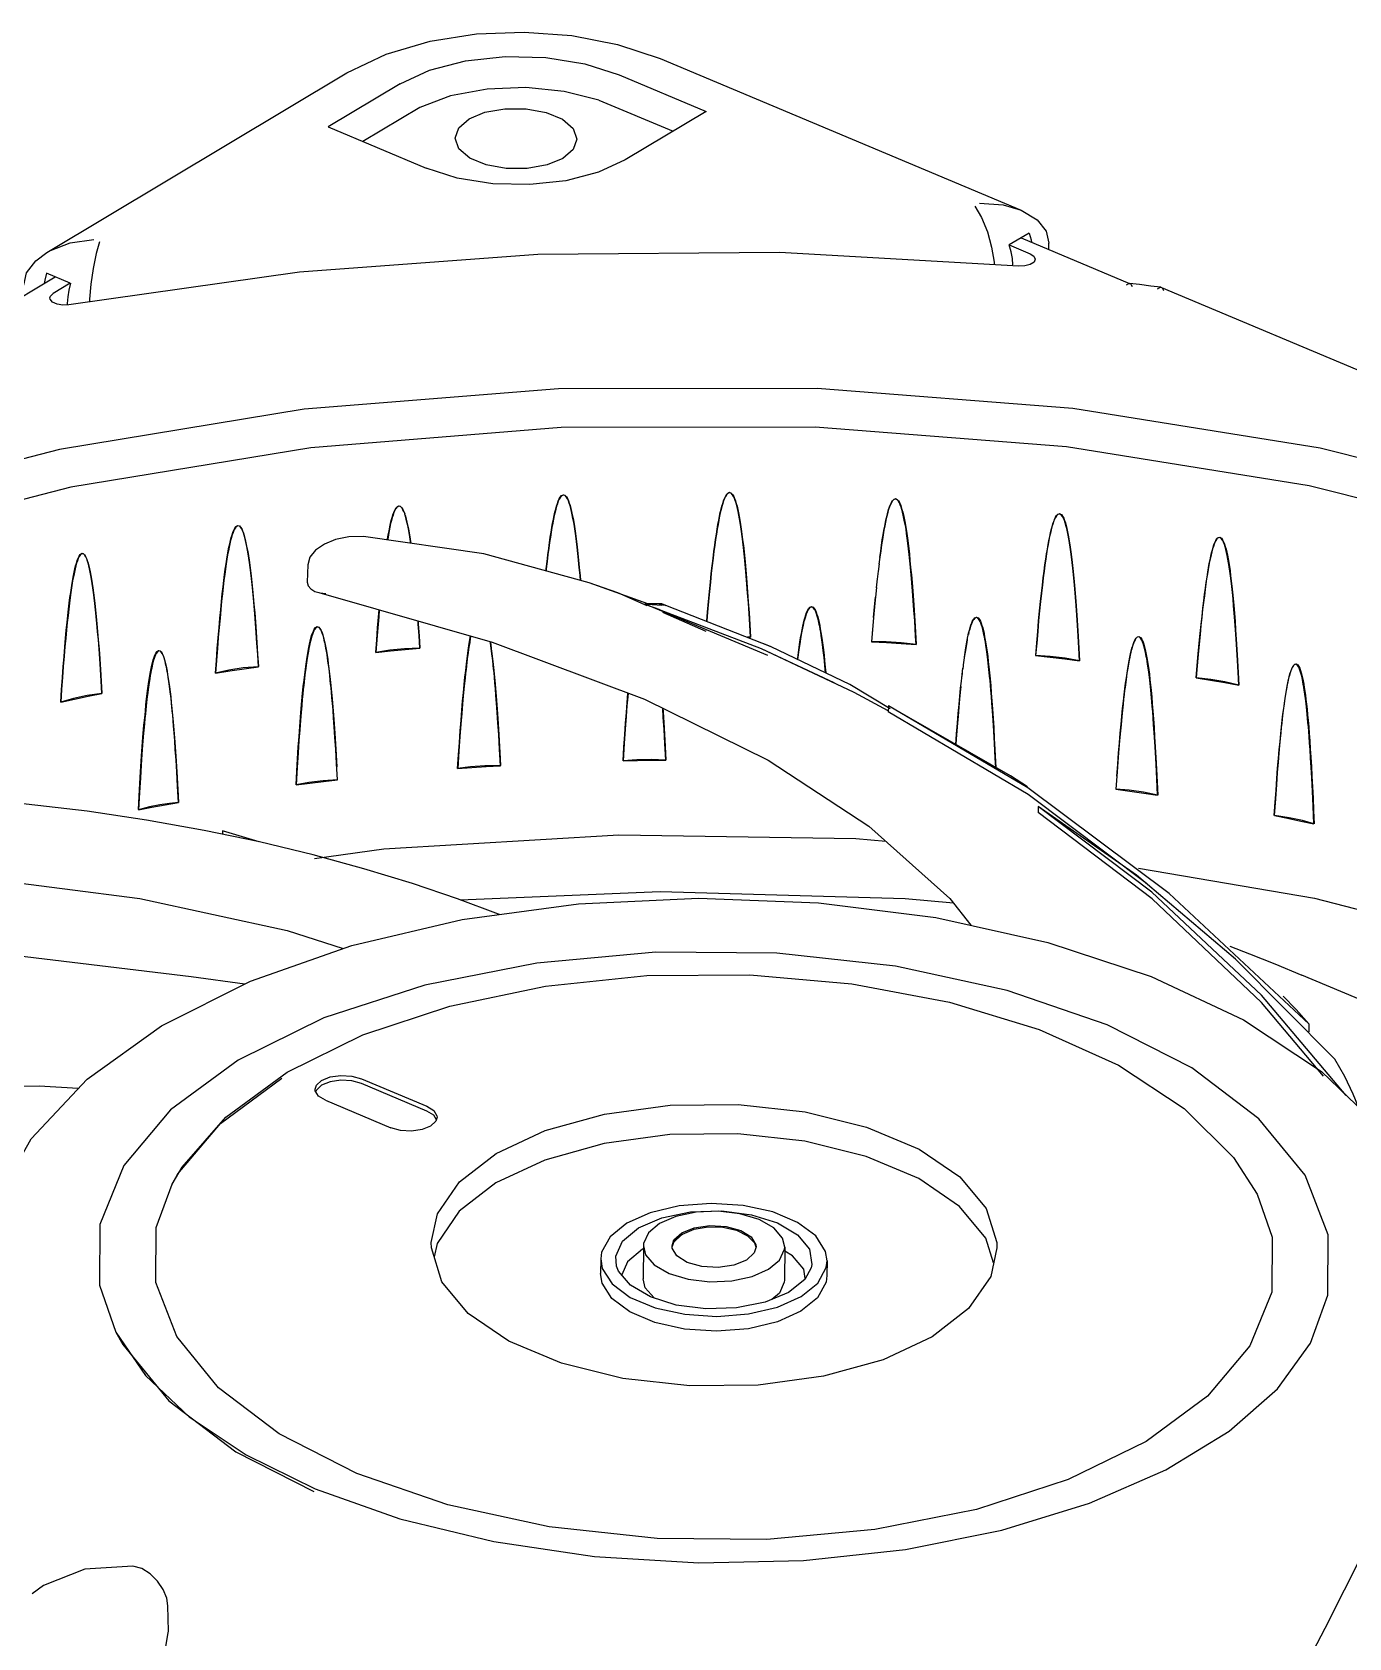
# Model space of a CAD drawing. Header units: millimetres. Extents: x 0 to 841, y 0 to 594.
# Drawn here: x 575.63 to 598.91, y 349.99 to 378.38 of the extents above; entities that cross this region are included whole.
import ezdxf

# ---------------------------------------------------------------- set-up
doc = ezdxf.new("R2010")
doc.units = ezdxf.units.MM
doc.header["$LTSCALE"] = 46.255
doc.layers.add('ASSEM_MEM', color=7, linetype='CONTINUOUS')

msp = doc.modelspace()

# ---------------------------------------------------------------- linework, layer by layer
at = {"layer": 'ASSEM_MEM', "color": 7, "linetype": 'CONTINUOUS'}
for p, q in [((586.737, 377.915), (593.115, 375.237)), ((575.889, 374.486), (581.198, 377.665)), ((585.402, 377.821), (586.008, 377.628)), ((586.008, 377.628), (587.55, 376.98)), ((582.136, 377.469), (580.863, 376.707)), ((585.653, 377.181), (586.964, 376.63)), ((582.486, 377.052), (581.477, 376.449)), ((587.55, 376.98), (586.117, 376.122)), ((580.863, 376.707), (582.598, 375.979)), ((592.295, 375.306), (592.416, 375.107)), ((593.256, 374.831), (592.905, 374.62)), ((576.824, 374.674), (576.764, 374.467)), ((592.905, 374.62), (593.276, 374.464)), ((593.117, 374.747), (595.034, 373.941)), ((593.604, 374.542), (593.605, 374.65)), ((576.764, 374.467), (576.711, 374.206)), ((574.441, 373.101), (576.039, 374.057)), ((576.306, 373.944), (575.886, 374.121)), ((576.306, 373.944), (576.002, 373.763)), ((595.207, 373.919), (595.034, 373.94)), ((595.034, 373.94), (595.044, 373.937)), ((576.26, 373.701), (576.253, 373.586)), ((595.585, 373.871), (595.595, 373.868)), ((595.595, 373.868), (604.542, 370.109)), ((576.253, 373.586), (576.253, 373.564)), ((584.934, 370.087), (584.919, 370.045)), ((585.112, 370.098), (585.128, 370.057)), ((587.871, 370.134), (587.855, 370.093)), ((588.051, 370.136), (588.066, 370.094)), ((590.805, 370.027), (590.789, 369.987)), ((582.028, 369.887), (582.012, 369.844)), ((582.202, 369.907), (582.218, 369.864)), ((582.217, 369.867), (582.231, 369.823)), ((593.677, 369.687), (593.692, 369.731)), ((593.707, 369.77), (593.69, 369.727)), ((593.767, 369.86), (593.797, 369.868)), ((593.884, 369.749), (593.898, 369.706)), ((579.183, 369.536), (579.168, 369.492)), ((583.62, 369.157), (581.487, 369.467)), ((585.479, 368.643), (583.62, 369.157)), ((596.712, 369.333), (596.726, 369.289)), ((576.432, 369.037), (576.417, 368.993)), ((580.503, 368.965), (580.496, 368.657)), ((590.589, 368.853), (590.572, 368.708)), ((590.604, 368.983), (590.588, 368.847)), ((585.325, 368.686), (585.318, 368.776)), ((585.318, 368.775), (585.326, 368.686)), ((586.516, 368.272), (585.479, 368.644)), ((590.557, 368.563), (590.54, 368.395)), ((590.573, 368.714), (590.556, 368.557)), ((586.572, 368.273), (586.462, 368.271)), ((586.595, 368.264), (586.462, 368.272)), ((586.462, 368.272), (588.635, 367.365)), ((586.462, 368.271), (586.556, 368.233)), ((586.572, 368.273), (586.475, 368.273)), ((586.475, 368.273), (586.595, 368.264)), ((586.475, 368.265), (586.73, 368.172)), ((588.528, 367.477), (586.475, 368.265)), ((586.669, 368.273), (586.572, 368.273)), ((586.595, 368.264), (586.765, 368.251)), ((586.766, 368.272), (586.669, 368.273)), ((586.835, 368.245), (586.715, 368.255)), ((586.836, 368.246), (586.766, 368.272)), ((587.545, 367.787), (586.781, 368.12)), ((588.697, 367.514), (586.835, 368.245)), ((589.381, 368.215), (589.411, 368.226)), ((591.251, 367.705), (591.234, 367.974)), ((592.3, 368.028), (592.329, 368.038)), ((580.736, 367.813), (580.751, 367.78)), ((580.76, 367.756), (580.748, 367.789)), ((580.751, 367.78), (580.765, 367.743)), ((580.774, 367.717), (580.76, 367.756)), ((580.765, 367.743), (580.777, 367.702)), ((588.332, 367.686), (588.284, 367.689)), ((588.29, 367.686), (588.332, 367.686)), ((590.488, 367.826), (590.47, 367.603)), ((591.247, 367.773), (591.259, 367.554)), ((591.26, 367.553), (591.251, 367.705)), ((592.191, 367.765), (592.183, 367.731)), ((592.41, 367.93), (592.424, 367.89)), ((595.171, 367.691), (595.198, 367.698)), ((589.811, 366.875), (588.528, 367.477)), ((590.163, 366.709), (588.528, 367.477)), ((588.697, 367.512), (588.567, 367.568)), ((595.13, 367.638), (595.115, 367.609)), ((595.279, 367.578), (595.293, 367.535)), ((577.959, 367.327), (577.971, 367.287)), ((592.1, 367.247), (592.084, 367.119)), ((597.912, 367.151), (597.929, 367.181)), ((597.929, 367.181), (597.95, 367.204)), ((597.95, 367.2), (597.931, 367.184)), ((597.95, 367.204), (597.978, 367.212)), ((597.972, 367.205), (597.95, 367.2)), ((589.819, 366.871), (589.811, 366.875)), ((592.076, 367.057), (592.068, 366.987)), ((596.953, 367.063), (596.962, 366.836)), ((598.055, 367.098), (598.068, 367.057)), ((590.768, 366.382), (590.163, 366.709)), ((590.77, 366.469), (590.768, 366.362)), ((593.238, 364.903), (590.768, 366.362)), ((592.928, 365.234), (590.77, 366.469)), ((593.236, 365.023), (590.77, 366.469)), ((593.226, 365.038), (592.928, 365.234)), ((594.814, 365.305), (594.792, 364.997)), ((595.735, 363.152), (593.236, 365.023)), ((595.331, 363.328), (593.238, 364.903)), ((578.219, 364.759), (578.059, 364.744)), ((593.418, 364.692), (593.416, 364.583)), ((595.153, 363.479), (593.418, 364.692)), ((595.428, 363.179), (593.418, 364.692)), ((578.996, 364.26), (578.998, 364.201)), ((579.643, 364.066), (578.996, 364.26)), ((579.031, 364.249), (578.996, 364.26)), ((595.191, 363.602), (598.303, 363.071)), ((597.363, 361.353), (595.428, 363.179)), ((598.211, 360.841), (595.735, 363.152)), ((601.61, 360.226), (598.078, 361.71)), ((598.863, 359.582), (597.363, 361.353)), ((598.208, 360.705), (598.211, 360.841)), ((579.272, 360.208), (578.077, 359.328)), ((598.836, 359.917), (598.661, 360.221)), ((579.056, 359.2), (580.139, 359.992)), ((582.609, 359.305), (581.453, 359.791)), ((581.454, 359.878), (582.61, 359.392)), ((580.638, 359.666), (580.636, 359.692)), ((580.695, 359.571), (580.638, 359.666)), ((580.817, 359.497), (580.695, 359.571)), ((580.817, 359.497), (581.973, 359.011)), ((582.731, 359.231), (582.609, 359.305)), ((582.778, 359.153), (582.731, 359.231)), ((582.141, 358.964), (581.973, 359.011)), ((586.069, 357.005), (586.35, 357.24)), ((586.35, 357.24), (586.766, 357.418)), ((582.791, 356.966), (582.74, 356.726)), ((585.951, 356.74), (586.069, 357.005)), ((586.437, 356.924), (586.432, 356.339)), ((586.945, 356.92), (586.979, 357.029)), ((586.954, 356.917), (586.975, 356.986)), ((586.975, 356.986), (587.114, 357.116)), ((586.979, 357.029), (587.115, 357.153)), ((587.064, 357.087), (587.128, 357.131)), ((588.344, 357.081), (588.426, 356.941)), ((588.429, 356.905), (588.395, 356.796)), ((588.426, 356.941), (588.429, 356.905)), ((588.937, 356.901), (588.932, 356.317)), ((585.685, 356.693), (585.682, 356.433)), ((585.685, 356.693), (585.712, 356.524)), ((585.964, 356.565), (585.951, 356.74)), ((586.158, 356.639), (586.055, 356.408)), ((586.423, 356.861), (586.158, 356.639)), ((586.436, 356.866), (586.423, 356.861)), ((588.395, 356.796), (588.259, 356.672)), ((589.67, 356.539), (589.685, 356.656)), ((589.685, 356.656), (589.682, 356.396)), ((592.687, 356.888), (592.578, 356.382)), ((585.712, 356.524), (585.885, 356.251)), ((589.299, 356.347), (589.273, 356.509)), ((589.403, 356.533), (589.29, 356.33)), ((589.52, 356.265), (589.67, 356.539)), ((589.226, 356.027), (589.52, 356.265)), ((588.811, 355.84), (589.226, 356.027)), ((578.04, 350.109), (578.033, 350.555)), ((578.033, 350.05), (578.04, 350.109)), ((577.882, 349.16), (578.032, 350.05))]:
    msp.add_line(p, q, dxfattribs=at)
for points in [[(581.198, 377.665), (581.891, 377.995), (582.666, 378.222), (583.488, 378.35), (584.33, 378.383), (585.17, 378.322), (585.98, 378.167), (586.737, 377.915)], [(582.136, 377.469), (582.655, 377.708), (583.291, 377.873), (583.993, 377.95), (584.712, 377.932), (585.402, 377.821)], [(585.653, 377.181), (585.04, 377.336), (584.361, 377.403), (583.674, 377.375), (583.03, 377.254), (582.486, 377.052)], [(583.111, 376.509), (583.176, 376.69), (583.358, 376.848)], [(583.358, 376.848), (583.637, 376.965), (583.988, 377.029), (584.363, 377.028), (584.717, 376.963), (585.006, 376.842), (585.195, 376.679), (585.261, 376.49)], [(585.015, 376.151), (584.736, 376.034), (584.385, 375.97), (584.01, 375.97), (583.656, 376.036), (583.367, 376.157), (583.178, 376.32), (583.111, 376.509)], [(585.261, 376.49), (585.197, 376.309), (585.015, 376.151)], [(586.117, 376.122), (585.643, 375.905), (585.066, 375.755), (584.428, 375.686), (583.775, 375.702), (583.148, 375.802), (582.597, 375.978)], [(592.38, 375.357), (592.799, 375.329), (593.115, 375.237)], [(592.416, 375.107), (592.519, 374.852), (592.593, 374.578), (592.637, 374.314), (592.639, 374.271)], [(593.115, 375.237), (593.401, 375.063), (593.557, 374.862), (593.605, 374.65)], [(593.256, 374.831), (593.291, 374.712), (593.298, 374.671)], [(575.889, 374.486), (575.955, 374.523), (576.302, 374.656), (576.721, 374.718)], [(592.967, 374.268), (592.961, 374.382), (592.94, 374.501), (592.905, 374.62)], [(575.482, 373.91), (575.534, 374.126), (575.694, 374.339), (575.889, 374.486)], [(593.076, 374.246), (588.843, 374.486), (584.574, 374.451), (580.358, 374.141), (576.282, 373.564)], [(593.367, 374.367), (593.344, 374.316), (593.278, 374.272), (593.18, 374.248), (593.076, 374.246)], [(593.276, 374.464), (593.341, 374.423), (593.367, 374.367)], [(575.886, 374.121), (575.855, 373.999), (575.846, 373.941)], [(576.31, 373.943), (576.279, 373.821), (576.26, 373.701)], [(576.711, 374.206), (576.672, 373.928), (576.648, 373.66), (576.646, 373.615)], [(594.976, 373.912), (595.02, 373.939), (595.034, 373.94)], [(595.044, 373.937), (595.057, 373.929), (595.08, 373.883)], [(575.945, 373.684), (575.954, 373.716), (576.002, 373.763)], [(576.282, 373.564), (576.177, 373.557), (576.072, 373.574), (575.991, 373.611), (575.949, 373.662), (575.945, 373.684)], [(595.585, 373.871), (595.41, 373.893), (595.207, 373.919)], [(595.527, 373.843), (595.571, 373.87), (595.585, 373.871)], [(595.595, 373.868), (595.608, 373.859), (595.632, 373.813)], [(616.811, 357.295), (616.68, 358.739), (615.893, 360.996), (614.411, 363.167), (612.271, 365.201), (609.526, 367.046), (606.243, 368.658), (602.504, 369.997), (598.4, 371.029), (594.032, 371.73), (589.508, 372.082), (584.939, 372.077), (580.439, 371.714), (576.117, 371.002), (572.079, 369.96), (568.427, 368.612), (565.249, 366.993)], [(616.3, 356.866), (616.172, 358.286), (615.398, 360.503), (613.942, 362.637), (611.839, 364.635), (609.142, 366.448), (605.916, 368.032), (602.242, 369.347), (598.209, 370.362), (593.917, 371.05), (589.472, 371.396), (584.983, 371.391), (580.561, 371.034), (576.314, 370.335), (572.347, 369.311), (568.758, 367.987), (565.636, 366.396)], [(587.855, 370.096), (587.871, 370.137), (587.888, 370.174), (587.907, 370.207), (587.931, 370.233), (587.962, 370.244)], [(587.962, 370.24), (587.931, 370.228), (587.908, 370.203), (587.888, 370.17), (587.871, 370.134)], [(587.962, 370.244), (587.992, 370.232), (588.015, 370.206), (588.034, 370.173), (588.051, 370.136)], [(588.062, 370.099), (588.048, 370.138), (588.032, 370.173), (588.013, 370.204), (587.991, 370.229), (587.962, 370.24)], [(582.01, 369.847), (582.025, 369.89), (582.042, 369.929), (582.061, 369.964), (582.084, 369.992), (582.114, 370.007)], [(582.116, 370.002), (582.087, 369.988), (582.063, 369.96), (582.045, 369.925), (582.028, 369.887)], [(582.114, 370.007), (582.144, 369.998), (582.167, 369.974), (582.186, 369.943), (582.202, 369.907)], [(582.203, 369.904), (582.187, 369.939), (582.169, 369.97), (582.146, 369.993), (582.116, 370.002)], [(584.716, 368.854), (584.72, 368.891), (584.735, 369.022), (584.749, 369.143), (584.764, 369.255), (584.778, 369.359), (584.792, 369.455), (584.806, 369.544), (584.819, 369.626), (584.833, 369.702), (584.847, 369.772), (584.86, 369.837), (584.874, 369.896), (584.888, 369.951), (584.902, 370.002), (584.917, 370.048)], [(584.919, 370.045), (584.904, 369.999), (584.89, 369.949), (584.876, 369.894), (584.862, 369.835), (584.848, 369.771), (584.835, 369.701), (584.821, 369.625), (584.807, 369.544), (584.793, 369.455), (584.779, 369.359), (584.765, 369.256), (584.751, 369.144), (584.736, 369.023), (584.721, 368.892), (584.717, 368.854)], [(584.917, 370.048), (584.933, 370.09), (584.95, 370.128), (584.969, 370.162), (584.993, 370.189), (585.024, 370.202)], [(585.024, 370.198), (584.994, 370.185), (584.971, 370.158), (584.951, 370.125), (584.934, 370.087)], [(585.024, 370.202), (585.054, 370.192), (585.077, 370.166), (585.096, 370.134), (585.112, 370.098)], [(585.128, 370.054), (585.113, 370.094), (585.096, 370.131), (585.078, 370.162), (585.054, 370.187), (585.024, 370.198)], [(585.128, 370.057), (585.142, 370.012), (585.155, 369.962), (585.168, 369.909), (585.181, 369.85), (585.194, 369.786), (585.206, 369.717), (585.218, 369.642), (585.231, 369.561), (585.243, 369.473), (585.255, 369.378), (585.268, 369.276), (585.28, 369.165), (585.293, 369.045), (585.305, 368.915), (585.318, 368.775)], [(585.318, 368.776), (585.305, 368.916), (585.292, 369.046), (585.28, 369.166), (585.267, 369.277), (585.255, 369.379), (585.243, 369.474), (585.23, 369.561), (585.218, 369.642), (585.206, 369.716), (585.193, 369.785), (585.181, 369.848), (585.168, 369.907), (585.155, 369.96), (585.142, 370.009), (585.128, 370.054)], [(587.56, 367.975), (587.573, 368.124), (587.59, 368.315), (587.606, 368.492), (587.623, 368.656), (587.639, 368.808), (587.654, 368.948), (587.669, 369.078), (587.684, 369.199), (587.699, 369.31), (587.713, 369.413), (587.728, 369.509), (587.742, 369.597), (587.756, 369.678), (587.769, 369.754), (587.783, 369.823), (587.797, 369.887), (587.811, 369.946), (587.825, 370), (587.84, 370.05), (587.855, 370.096)], [(587.855, 370.093), (587.84, 370.048), (587.826, 369.998), (587.812, 369.944), (587.798, 369.886), (587.784, 369.822), (587.77, 369.753), (587.757, 369.678), (587.743, 369.597), (587.729, 369.509), (587.714, 369.414), (587.7, 369.311), (587.685, 369.2), (587.67, 369.08), (587.655, 368.95), (587.639, 368.809), (587.623, 368.657), (587.607, 368.493), (587.59, 368.316), (587.573, 368.124), (587.561, 367.975)], [(588.332, 367.686), (588.319, 367.902), (588.306, 368.103), (588.294, 368.289), (588.281, 368.462), (588.269, 368.623), (588.257, 368.772), (588.245, 368.91), (588.233, 369.039), (588.221, 369.158), (588.209, 369.268), (588.197, 369.37), (588.185, 369.465), (588.173, 369.553), (588.161, 369.634), (588.15, 369.71), (588.138, 369.78), (588.126, 369.844), (588.114, 369.904), (588.101, 369.959), (588.089, 370.01), (588.076, 370.056), (588.062, 370.099)], [(588.066, 370.094), (588.08, 370.049), (588.093, 369.999), (588.106, 369.944), (588.119, 369.885), (588.131, 369.821), (588.144, 369.751), (588.156, 369.676), (588.168, 369.594), (588.181, 369.506), (588.193, 369.41), (588.205, 369.307), (588.217, 369.195), (588.23, 369.074), (588.242, 368.944), (588.255, 368.803), (588.267, 368.651), (588.28, 368.486), (588.293, 368.309), (588.306, 368.117), (588.319, 367.91), (588.332, 367.686)], [(590.789, 369.987), (590.774, 369.942), (590.76, 369.894), (590.746, 369.841), (590.732, 369.783), (590.718, 369.72), (590.704, 369.651), (590.691, 369.577), (590.677, 369.496), (590.663, 369.409), (590.648, 369.315), (590.634, 369.213), (590.619, 369.102), (590.603, 368.977)], [(590.618, 369.096), (590.633, 369.207), (590.647, 369.309), (590.662, 369.404), (590.676, 369.492), (590.69, 369.573), (590.704, 369.648), (590.717, 369.717), (590.731, 369.78), (590.745, 369.839), (590.759, 369.893), (590.774, 369.942), (590.789, 369.987)], [(590.789, 369.987), (590.805, 370.028), (590.822, 370.065), (590.841, 370.097), (590.865, 370.122), (590.896, 370.133)], [(590.896, 370.128), (590.865, 370.118), (590.842, 370.094), (590.822, 370.063), (590.805, 370.027)], [(590.896, 370.133), (590.924, 370.12), (590.947, 370.095), (590.965, 370.064), (590.981, 370.028)], [(590.995, 369.983), (590.98, 370.022), (590.964, 370.058), (590.946, 370.089), (590.924, 370.115), (590.896, 370.128)], [(590.981, 370.028), (590.995, 369.988), (591.009, 369.945)], [(591.234, 367.974), (591.222, 368.162), (591.21, 368.336), (591.198, 368.497), (591.186, 368.647), (591.174, 368.787), (591.162, 368.916), (591.15, 369.035), (591.139, 369.146), (591.127, 369.249), (591.115, 369.344), (591.104, 369.433), (591.092, 369.515), (591.081, 369.591), (591.069, 369.661), (591.057, 369.726), (591.045, 369.786), (591.033, 369.841), (591.021, 369.893), (591.008, 369.94), (590.995, 369.983)], [(581.912, 369.405), (581.914, 369.42), (581.928, 369.496), (581.941, 369.567), (581.954, 369.633), (581.968, 369.693), (581.981, 369.749), (581.995, 369.8), (582.01, 369.847)], [(582.012, 369.844), (581.998, 369.798), (581.984, 369.747), (581.97, 369.692), (581.957, 369.631), (581.943, 369.566), (581.93, 369.496), (581.917, 369.42), (581.914, 369.405)], [(582.324, 369.345), (582.32, 369.377), (582.308, 369.457), (582.296, 369.531), (582.283, 369.599), (582.271, 369.661), (582.258, 369.719), (582.245, 369.772), (582.232, 369.82), (582.218, 369.864)], [(582.231, 369.823), (582.244, 369.774), (582.257, 369.721), (582.27, 369.663), (582.283, 369.6), (582.295, 369.531), (582.307, 369.457), (582.319, 369.377), (582.324, 369.345)], [(591.009, 369.945), (591.022, 369.898), (591.034, 369.847), (591.047, 369.791), (591.058, 369.731), (591.07, 369.666), (591.082, 369.595), (591.093, 369.519), (591.105, 369.437), (591.117, 369.348), (591.128, 369.253), (591.14, 369.15), (591.151, 369.039), (591.163, 368.919), (591.175, 368.789), (591.187, 368.65), (591.199, 368.5), (591.211, 368.338), (591.223, 368.163), (591.235, 367.975), (591.247, 367.773)], [(593.69, 369.727), (593.676, 369.683), (593.661, 369.635), (593.647, 369.583), (593.634, 369.525), (593.62, 369.463), (593.606, 369.395), (593.593, 369.322), (593.579, 369.242), (593.565, 369.156), (593.55, 369.062), (593.536, 368.96), (593.521, 368.851), (593.506, 368.732), (593.491, 368.603), (593.475, 368.464), (593.459, 368.314), (593.443, 368.152), (593.426, 367.976), (593.409, 367.786), (593.391, 367.581), (593.372, 367.36)], [(593.373, 367.361), (593.391, 367.582), (593.409, 367.786), (593.426, 367.976), (593.443, 368.151), (593.46, 368.314), (593.476, 368.464), (593.492, 368.603), (593.507, 368.732), (593.522, 368.851), (593.537, 368.961), (593.551, 369.062), (593.565, 369.156), (593.58, 369.243), (593.593, 369.323), (593.607, 369.397), (593.621, 369.465), (593.635, 369.528), (593.649, 369.585), (593.663, 369.638), (593.677, 369.687)], [(593.795, 369.863), (593.765, 369.855), (593.742, 369.832), (593.723, 369.802), (593.706, 369.766)], [(593.707, 369.77), (593.724, 369.806), (593.744, 369.836), (593.767, 369.86)], [(593.895, 369.704), (593.881, 369.746), (593.865, 369.785), (593.847, 369.82), (593.824, 369.848), (593.795, 369.863)], [(593.797, 369.868), (593.827, 369.852), (593.849, 369.823), (593.868, 369.788), (593.884, 369.749)], [(594.148, 367.269), (594.136, 367.495), (594.124, 367.703), (594.112, 367.897), (594.1, 368.076), (594.088, 368.242), (594.076, 368.395), (594.064, 368.537), (594.052, 368.669), (594.041, 368.791), (594.029, 368.904), (594.017, 369.008), (594.006, 369.105), (593.994, 369.194), (593.982, 369.277), (593.97, 369.354), (593.959, 369.424), (593.947, 369.49), (593.934, 369.55), (593.922, 369.605), (593.909, 369.657), (593.895, 369.704)], [(593.898, 369.706), (593.912, 369.658), (593.925, 369.607), (593.937, 369.55), (593.95, 369.49), (593.961, 369.424), (593.973, 369.353), (593.985, 369.276), (593.997, 369.193), (594.008, 369.103), (594.02, 369.006), (594.031, 368.901), (594.043, 368.788), (594.055, 368.666), (594.066, 368.534), (594.078, 368.392), (594.09, 368.238), (594.101, 368.073), (594.113, 367.894), (594.125, 367.701), (594.137, 367.493), (594.149, 367.269)], [(578.873, 367.05), (578.89, 367.274), (578.905, 367.483), (578.921, 367.676), (578.936, 367.855), (578.95, 368.021), (578.965, 368.175), (578.979, 368.318), (578.993, 368.45), (579.007, 368.572), (579.02, 368.686), (579.033, 368.791), (579.046, 368.889), (579.059, 368.979), (579.072, 369.062), (579.085, 369.14), (579.098, 369.211), (579.111, 369.277), (579.124, 369.338), (579.137, 369.395), (579.151, 369.447), (579.165, 369.495)], [(579.168, 369.492), (579.154, 369.445), (579.14, 369.393), (579.127, 369.337), (579.114, 369.277), (579.101, 369.211), (579.088, 369.14), (579.076, 369.063), (579.063, 368.98), (579.05, 368.89), (579.036, 368.793), (579.023, 368.688), (579.009, 368.574), (578.996, 368.452), (578.982, 368.32), (578.967, 368.177), (578.953, 368.023), (578.938, 367.857), (578.923, 367.677), (578.907, 367.484), (578.891, 367.274), (578.874, 367.049)], [(579.165, 369.495), (579.18, 369.539), (579.196, 369.578), (579.214, 369.614), (579.237, 369.644), (579.266, 369.66)], [(579.269, 369.656), (579.24, 369.639), (579.218, 369.61), (579.199, 369.575), (579.183, 369.536)], [(579.266, 369.66), (579.295, 369.653), (579.317, 369.63)], [(579.336, 369.6), (579.318, 369.628), (579.297, 369.649), (579.269, 369.656)], [(579.317, 369.63), (579.336, 369.6), (579.351, 369.566)], [(579.379, 369.49), (579.366, 369.531), (579.351, 369.568), (579.336, 369.6)], [(579.351, 369.566), (579.366, 369.527), (579.38, 369.483)], [(579.632, 367.163), (579.619, 367.377), (579.606, 367.576), (579.594, 367.76), (579.581, 367.931), (579.569, 368.089), (579.556, 368.236), (579.544, 368.372), (579.532, 368.499), (579.52, 368.615), (579.509, 368.724), (579.497, 368.824), (579.485, 368.917), (579.474, 369.003), (579.462, 369.082), (579.451, 369.156), (579.439, 369.224), (579.427, 369.286), (579.416, 369.344), (579.404, 369.397), (579.391, 369.446), (579.379, 369.49)], [(579.38, 369.483), (579.393, 369.436), (579.405, 369.383), (579.418, 369.326), (579.43, 369.264), (579.442, 369.197), (579.454, 369.124), (579.466, 369.044), (579.478, 368.958), (579.491, 368.864), (579.503, 368.763), (579.515, 368.653), (579.528, 368.535), (579.54, 368.406), (579.553, 368.268), (579.566, 368.118), (579.579, 367.955), (579.592, 367.78), (579.605, 367.59), (579.618, 367.385), (579.632, 367.164)], [(581.487, 369.467), (581.228, 369.46), (580.997, 369.412), (580.799, 369.332), (580.642, 369.225), (580.539, 369.097), (580.503, 368.965)], [(596.511, 369.275), (596.525, 369.319), (596.541, 369.358), (596.557, 369.393)], [(596.577, 369.424), (596.558, 369.396), (596.542, 369.364)], [(596.557, 369.393), (596.576, 369.423), (596.598, 369.446), (596.628, 369.454)], [(596.627, 369.449), (596.599, 369.444), (596.577, 369.424)], [(596.723, 369.282), (596.71, 369.326), (596.694, 369.366), (596.677, 369.401), (596.655, 369.432), (596.627, 369.449)], [(596.628, 369.454), (596.656, 369.438), (596.678, 369.408), (596.696, 369.373), (596.712, 369.333)], [(576.413, 368.996), (576.427, 369.04), (576.443, 369.081), (576.461, 369.117), (576.482, 369.148), (576.51, 369.166)], [(576.514, 369.162), (576.486, 369.144), (576.465, 369.113), (576.447, 369.077), (576.432, 369.037)], [(576.51, 369.166), (576.538, 369.16), (576.56, 369.138)], [(576.563, 369.134), (576.542, 369.156), (576.514, 369.162)], [(576.56, 369.138), (576.577, 369.109), (576.593, 369.075)], [(576.623, 368.991), (576.61, 369.034), (576.596, 369.072), (576.581, 369.106), (576.563, 369.134)], [(596.514, 369.288), (596.5, 369.244), (596.487, 369.195), (596.474, 369.143), (596.461, 369.085), (596.448, 369.023), (596.435, 368.955), (596.422, 368.882), (596.409, 368.803), (596.396, 368.717), (596.382, 368.625), (596.369, 368.525), (596.355, 368.417), (596.34, 368.3), (596.325, 368.174), (596.31, 368.038), (596.295, 367.892), (596.279, 367.734), (596.263, 367.563), (596.247, 367.379), (596.229, 367.18), (596.212, 366.966)], [(596.212, 366.968), (596.23, 367.186), (596.248, 367.388), (596.265, 367.576), (596.282, 367.75), (596.298, 367.91), (596.314, 368.059), (596.329, 368.197), (596.344, 368.325), (596.359, 368.443), (596.374, 368.552), (596.388, 368.654), (596.402, 368.747), (596.416, 368.833), (596.429, 368.913), (596.443, 368.987), (596.456, 369.054), (596.47, 369.117), (596.483, 369.174), (596.497, 369.227), (596.511, 369.275)], [(596.542, 369.364), (596.528, 369.328), (596.514, 369.288)], [(596.965, 366.835), (596.952, 367.064), (596.941, 367.274), (596.929, 367.468), (596.918, 367.648), (596.907, 367.814), (596.896, 367.967), (596.884, 368.109), (596.873, 368.241), (596.862, 368.363), (596.851, 368.476), (596.84, 368.58), (596.829, 368.677), (596.818, 368.767), (596.807, 368.85), (596.795, 368.927), (596.784, 368.999), (596.773, 369.065), (596.761, 369.126), (596.749, 369.182), (596.737, 369.234), (596.723, 369.282)], [(596.726, 369.289), (596.739, 369.241), (596.751, 369.189), (596.763, 369.133), (596.775, 369.072), (596.786, 369.006), (596.798, 368.934), (596.809, 368.857), (596.82, 368.773), (596.831, 368.683), (596.842, 368.586), (596.853, 368.48), (596.864, 368.367), (596.875, 368.244), (596.886, 368.111), (596.897, 367.968), (596.908, 367.814), (596.92, 367.647), (596.931, 367.467), (596.942, 367.273), (596.953, 367.063)], [(576.137, 366.537), (576.152, 366.762), (576.167, 366.971), (576.181, 367.165), (576.195, 367.345), (576.209, 367.512), (576.223, 367.667), (576.236, 367.81), (576.249, 367.943), (576.262, 368.066), (576.275, 368.18), (576.288, 368.286), (576.3, 368.384), (576.313, 368.475), (576.325, 368.559), (576.337, 368.637), (576.349, 368.709), (576.362, 368.776), (576.374, 368.837), (576.387, 368.894), (576.4, 368.947), (576.413, 368.996)], [(576.417, 368.993), (576.404, 368.945), (576.391, 368.893), (576.378, 368.836), (576.366, 368.775), (576.353, 368.708), (576.341, 368.637), (576.329, 368.559), (576.316, 368.475), (576.304, 368.385), (576.291, 368.287), (576.279, 368.181), (576.266, 368.068), (576.253, 367.944), (576.239, 367.812), (576.226, 367.668), (576.212, 367.514), (576.198, 367.347), (576.183, 367.166), (576.169, 366.972), (576.153, 366.762), (576.138, 366.535)], [(576.593, 369.075), (576.607, 369.036), (576.62, 368.994)], [(576.62, 368.994), (576.633, 368.946), (576.645, 368.894), (576.657, 368.838), (576.669, 368.776), (576.681, 368.709), (576.693, 368.636), (576.704, 368.557), (576.716, 368.471), (576.728, 368.378), (576.74, 368.278), (576.752, 368.169), (576.764, 368.051), (576.776, 367.923), (576.788, 367.786), (576.801, 367.636), (576.814, 367.475), (576.826, 367.301), (576.839, 367.113), (576.852, 366.909), (576.866, 366.69)], [(576.866, 366.689), (576.853, 366.91), (576.84, 367.114), (576.827, 367.302), (576.815, 367.477), (576.802, 367.638), (576.79, 367.788), (576.777, 367.925), (576.765, 368.053), (576.753, 368.171), (576.742, 368.279), (576.73, 368.38), (576.718, 368.472), (576.706, 368.558), (576.695, 368.636), (576.683, 368.709), (576.671, 368.776), (576.66, 368.837), (576.648, 368.893), (576.636, 368.944), (576.623, 368.991)], [(580.496, 368.657), (580.512, 368.593), (580.558, 368.538), (580.63, 368.495), (580.698, 368.473)], [(586.505, 368.24), (585.988, 368.466), (585.479, 368.643)], [(580.698, 368.473), (580.72, 368.468), (580.825, 368.455)], [(580.698, 368.473), (583.765, 367.598), (586.458, 366.589), (588.645, 365.509), (590.423, 364.345), (591.857, 363.067), (592.226, 362.59)], [(586.766, 368.272), (586.789, 368.263), (586.813, 368.254), (586.835, 368.245)], [(590.54, 368.399), (590.523, 368.223), (590.506, 368.032), (590.469, 367.605)], [(590.506, 368.03), (590.523, 368.219), (590.54, 368.395)], [(581.707, 367.416), (581.724, 367.64), (581.74, 367.848), (581.756, 368.041), (581.767, 368.168)], [(581.769, 368.167), (581.758, 368.042), (581.741, 367.849), (581.725, 367.64), (581.707, 367.415)], [(582.455, 367.972), (582.459, 367.916), (582.472, 367.711), (582.486, 367.49)], [(582.486, 367.489), (582.472, 367.712), (582.459, 367.917), (582.455, 367.971)], [(589.164, 367.291), (589.167, 367.313), (589.18, 367.414), (589.193, 367.507), (589.205, 367.594), (589.218, 367.673), (589.231, 367.747), (589.243, 367.815), (589.256, 367.878), (589.269, 367.935), (589.282, 367.988), (589.296, 368.037)], [(589.301, 368.047), (589.285, 367.991), (589.277, 367.962), (589.269, 367.929), (589.26, 367.89), (589.251, 367.845), (589.241, 367.793), (589.229, 367.731), (589.217, 367.657), (589.203, 367.568), (589.188, 367.461), (589.17, 367.331), (589.165, 367.29)], [(589.296, 368.037), (589.31, 368.081), (589.324, 368.122), (589.341, 368.158), (589.359, 368.19), (589.381, 368.215)], [(589.331, 368.13), (589.316, 368.093), (589.301, 368.047)], [(589.41, 368.218), (589.381, 368.208), (589.359, 368.182), (589.345, 368.16), (589.331, 368.13)], [(589.512, 368.056), (589.498, 368.099), (589.485, 368.133), (589.472, 368.161), (589.459, 368.182), (589.437, 368.207), (589.41, 368.218)], [(589.411, 368.226), (589.439, 368.214), (589.46, 368.19), (589.478, 368.159), (589.493, 368.124)], [(589.493, 368.124), (589.507, 368.086), (589.519, 368.043)], [(589.66, 367.054), (589.654, 367.116), (589.647, 367.188), (589.641, 367.252), (589.633, 367.325), (589.619, 367.45), (589.606, 367.554), (589.594, 367.64), (589.583, 367.713), (589.573, 367.774), (589.564, 367.826), (589.556, 367.871), (589.548, 367.91), (589.541, 367.943), (589.534, 367.973), (589.526, 368.004), (589.512, 368.056)], [(589.519, 368.043), (589.531, 367.997), (589.543, 367.947), (589.555, 367.893), (589.566, 367.834), (589.577, 367.77), (589.588, 367.701), (589.599, 367.627), (589.61, 367.546), (589.62, 367.459), (589.631, 367.365), (589.642, 367.264), (589.653, 367.155), (589.663, 367.052)], [(592.214, 367.854), (592.228, 367.898), (592.243, 367.938), (592.259, 367.973), (592.277, 368.004), (592.3, 368.028)], [(592.326, 368.03), (592.3, 368.022), (592.278, 368), (592.265, 367.979), (592.251, 367.953)], [(592.417, 367.895), (592.403, 367.933), (592.39, 367.964), (592.377, 367.989), (592.355, 368.016), (592.326, 368.03)], [(592.329, 368.038), (592.357, 368.025), (592.378, 367.998), (592.395, 367.966), (592.41, 367.93)], [(580.297, 365.074), (580.311, 365.313), (580.324, 365.535), (580.337, 365.74), (580.35, 365.931), (580.363, 366.107), (580.376, 366.271), (580.389, 366.422), (580.401, 366.562), (580.414, 366.692), (580.426, 366.812), (580.438, 366.923), (580.45, 367.026), (580.462, 367.121), (580.474, 367.209), (580.486, 367.291), (580.498, 367.366), (580.51, 367.436), (580.522, 367.5), (580.534, 367.56), (580.547, 367.615), (580.559, 367.665), (580.573, 367.712)], [(580.586, 367.732), (580.572, 367.687), (580.557, 367.631), (580.549, 367.598), (580.542, 367.566), (580.534, 367.529), (580.525, 367.487), (580.516, 367.438), (580.506, 367.38), (580.495, 367.312), (580.483, 367.231), (580.469, 367.135), (580.454, 367.018), (580.44, 366.896), (580.433, 366.832), (580.425, 366.76), (580.417, 366.678), (580.408, 366.584), (580.398, 366.477), (580.387, 366.354), (580.375, 366.212), (580.362, 366.049), (580.348, 365.859), (580.333, 365.637), (580.316, 365.378), (580.298, 365.073)], [(580.573, 367.712), (580.587, 367.754), (580.603, 367.793), (580.62, 367.827), (580.642, 367.855), (580.671, 367.871)], [(580.675, 367.863), (580.648, 367.849), (580.626, 367.822), (580.613, 367.798), (580.6, 367.769), (580.586, 367.732)], [(580.671, 367.871), (580.698, 367.863), (580.719, 367.841), (580.736, 367.813)], [(580.748, 367.789), (580.735, 367.814), (580.722, 367.834), (580.701, 367.856), (580.675, 367.863)], [(581.029, 365.16), (581.013, 365.452), (580.998, 365.7), (580.985, 365.913), (580.973, 366.097), (580.961, 366.256), (580.951, 366.393), (580.941, 366.513), (580.932, 366.618), (580.924, 366.71), (580.916, 366.791), (580.909, 366.862), (580.903, 366.925), (580.894, 367.008), (580.88, 367.128), (580.867, 367.228), (580.855, 367.311), (580.845, 367.381), (580.835, 367.44), (580.826, 367.491), (580.818, 367.534), (580.81, 367.572), (580.803, 367.605), (580.796, 367.633), (580.788, 367.668), (580.774, 367.717)], [(580.777, 367.702), (580.789, 367.657), (580.801, 367.609), (580.812, 367.556), (580.824, 367.498), (580.835, 367.435), (580.846, 367.368), (580.857, 367.295), (580.867, 367.215), (580.878, 367.13), (580.889, 367.038), (580.9, 366.938), (580.912, 366.83), (580.923, 366.714), (580.934, 366.589), (580.945, 366.454), (580.957, 366.308), (580.969, 366.151), (580.98, 365.982), (580.992, 365.799), (581.004, 365.603), (581.016, 365.391)], [(583.153, 365.363), (583.169, 365.602), (583.184, 365.823), (583.199, 366.028), (583.214, 366.218), (583.228, 366.394), (583.242, 366.556), (583.256, 366.707), (583.269, 366.847), (583.283, 366.976), (583.296, 367.095), (583.309, 367.206), (583.322, 367.308), (583.334, 367.403), (583.347, 367.491), (583.359, 367.572), (583.372, 367.646), (583.383, 367.707)], [(583.387, 367.706), (583.378, 367.659), (583.367, 367.591), (583.354, 367.511), (583.34, 367.415), (583.324, 367.299), (583.309, 367.178), (583.302, 367.115), (583.294, 367.044), (583.285, 366.962), (583.275, 366.869), (583.264, 366.763), (583.253, 366.641), (583.24, 366.5), (583.226, 366.337), (583.211, 366.148), (583.194, 365.927), (583.176, 365.668), (583.155, 365.361)], [(592.112, 367.329), (592.124, 367.415), (592.137, 367.494), (592.15, 367.567), (592.162, 367.634), (592.175, 367.697)], [(592.174, 367.691), (592.188, 367.754), (592.201, 367.806), (592.214, 367.854)], [(592.223, 367.879), (592.207, 367.829), (592.198, 367.795)], [(592.251, 367.953), (592.237, 367.92), (592.223, 367.879)], [(592.666, 365.384), (592.658, 365.548), (592.645, 365.804), (592.632, 366.023), (592.62, 366.212), (592.609, 366.374), (592.599, 366.515), (592.59, 366.638), (592.581, 366.745), (592.573, 366.839), (592.566, 366.921), (592.559, 366.994), (592.553, 367.058), (592.541, 367.167), (592.528, 367.286), (592.515, 367.385), (592.504, 367.468), (592.493, 367.538), (592.484, 367.597), (592.475, 367.648), (592.467, 367.692), (592.459, 367.729), (592.452, 367.762), (592.445, 367.792), (592.431, 367.848), (592.417, 367.895)], [(592.424, 367.89), (592.436, 367.847), (592.448, 367.8), (592.46, 367.749), (592.471, 367.693), (592.482, 367.633), (592.493, 367.568), (592.504, 367.498), (592.514, 367.423), (592.525, 367.341), (592.535, 367.253), (592.546, 367.159), (592.556, 367.057), (592.567, 366.946), (592.578, 366.828), (592.588, 366.7), (592.599, 366.562), (592.61, 366.414), (592.62, 366.254), (592.631, 366.082), (592.642, 365.896), (592.653, 365.696), (592.663, 365.481), (592.668, 365.383)], [(595.116, 367.61), (595.132, 367.642), (595.149, 367.67), (595.171, 367.691)], [(595.194, 367.691), (595.165, 367.683), (595.143, 367.66), (595.13, 367.638)], [(595.286, 367.533), (595.274, 367.571), (595.262, 367.603), (595.251, 367.63), (595.239, 367.651), (595.219, 367.677), (595.194, 367.691)], [(595.198, 367.698), (595.227, 367.681), (595.248, 367.652), (595.265, 367.617), (595.279, 367.578)], [(577.773, 367.286), (577.787, 367.329), (577.802, 367.368), (577.819, 367.404), (577.84, 367.433), (577.868, 367.451)], [(577.873, 367.443), (577.847, 367.427), (577.827, 367.399), (577.814, 367.375), (577.801, 367.344), (577.788, 367.307)], [(577.868, 367.451), (577.895, 367.444), (577.915, 367.423)], [(577.92, 367.416), (577.899, 367.437), (577.873, 367.443)], [(577.915, 367.423), (577.931, 367.396), (577.946, 367.363), (577.959, 367.327)], [(577.97, 367.301), (577.957, 367.34), (577.944, 367.372), (577.932, 367.397), (577.92, 367.416)], [(581.707, 367.415), (581.966, 367.442), (582.226, 367.466), (582.486, 367.489)], [(582.486, 367.489), (582.215, 367.48), (581.954, 367.455), (581.707, 367.415)], [(583.911, 365.411), (583.895, 365.705), (583.88, 365.956), (583.867, 366.171), (583.854, 366.355), (583.843, 366.515), (583.832, 366.654), (583.823, 366.774), (583.814, 366.88), (583.805, 366.972), (583.797, 367.053), (583.79, 367.125), (583.784, 367.188), (583.775, 367.27), (583.761, 367.391), (583.748, 367.492), (583.736, 367.576), (583.731, 367.608)], [(583.731, 367.608), (583.738, 367.56), (583.749, 367.481), (583.76, 367.395), (583.771, 367.302), (583.782, 367.202), (583.794, 367.094), (583.805, 366.977), (583.816, 366.851), (583.828, 366.715), (583.839, 366.568), (583.851, 366.41), (583.863, 366.24), (583.875, 366.056), (583.886, 365.858), (583.899, 365.644), (583.911, 365.414)], [(590.802, 366.418), (590.085, 366.85), (588.697, 367.514)], [(590.47, 367.604), (590.734, 367.588), (590.997, 367.572), (591.26, 367.553)], [(591.26, 367.553), (590.995, 367.586), (590.73, 367.603), (590.47, 367.604)], [(592.164, 367.645), (592.154, 367.591), (592.143, 367.526), (592.13, 367.45), (592.116, 367.358), (592.099, 367.236)], [(594.808, 365.228), (594.824, 365.44), (594.839, 365.637), (594.854, 365.819), (594.869, 365.989), (594.883, 366.146), (594.898, 366.291), (594.911, 366.426), (594.925, 366.551), (594.938, 366.667), (594.951, 366.774), (594.964, 366.873), (594.977, 366.965), (594.989, 367.05), (595.002, 367.129), (595.014, 367.202), (595.026, 367.269), (595.039, 367.331), (595.051, 367.388), (595.063, 367.441), (595.076, 367.489), (595.089, 367.533)], [(595.085, 367.526), (595.071, 367.476), (595.063, 367.447), (595.055, 367.413), (595.046, 367.374), (595.037, 367.329), (595.026, 367.276), (595.014, 367.213), (595.002, 367.137), (594.987, 367.047), (594.972, 366.937), (594.954, 366.803), (594.946, 366.739), (594.937, 366.669), (594.928, 366.589), (594.918, 366.498), (594.907, 366.394), (594.895, 366.274), (594.882, 366.135), (594.867, 365.973), (594.851, 365.785), (594.833, 365.565), (594.814, 365.305)], [(595.115, 367.609), (595.101, 367.572), (595.085, 367.526)], [(595.089, 367.533), (595.102, 367.574), (595.116, 367.61)], [(595.527, 364.889), (595.513, 365.182), (595.501, 365.432), (595.489, 365.647), (595.478, 365.833), (595.468, 365.994), (595.459, 366.135), (595.45, 366.257), (595.442, 366.364), (595.434, 366.458), (595.427, 366.541), (595.421, 366.614), (595.415, 366.679), (595.408, 366.748), (595.395, 366.874), (595.383, 366.979), (595.372, 367.067), (595.362, 367.142), (595.353, 367.205), (595.344, 367.259), (595.337, 367.305), (595.329, 367.346), (595.322, 367.381), (595.316, 367.412), (595.31, 367.44), (595.299, 367.486), (595.286, 367.533)], [(595.293, 367.535), (595.305, 367.488), (595.317, 367.437), (595.329, 367.381), (595.34, 367.321), (595.351, 367.256), (595.361, 367.186), (595.372, 367.11), (595.383, 367.028), (595.393, 366.939), (595.403, 366.844), (595.414, 366.74), (595.424, 366.629), (595.435, 366.508), (595.445, 366.378), (595.456, 366.238), (595.466, 366.087), (595.476, 365.923), (595.487, 365.747), (595.497, 365.557), (595.508, 365.351), (595.53, 364.891)], [(577.511, 364.635), (577.524, 364.875), (577.536, 365.098), (577.549, 365.304), (577.561, 365.495), (577.573, 365.671), (577.585, 365.835), (577.597, 365.987), (577.609, 366.128), (577.621, 366.258), (577.633, 366.379), (577.644, 366.491), (577.656, 366.594), (577.667, 366.69), (577.679, 366.779), (577.69, 366.861), (577.702, 366.937), (577.713, 367.007), (577.725, 367.072), (577.736, 367.132), (577.748, 367.188), (577.761, 367.239), (577.773, 367.286)], [(577.788, 367.307), (577.774, 367.261), (577.76, 367.205), (577.752, 367.171), (577.745, 367.139), (577.738, 367.102), (577.729, 367.059), (577.72, 367.01), (577.711, 366.951), (577.7, 366.883), (577.688, 366.802), (577.675, 366.704), (577.661, 366.587), (577.647, 366.464), (577.641, 366.4), (577.633, 366.327), (577.625, 366.245), (577.616, 366.151), (577.607, 366.043), (577.597, 365.92), (577.585, 365.778), (577.573, 365.613), (577.56, 365.422), (577.545, 365.2), (577.529, 364.94), (577.512, 364.634)], [(578.218, 364.76), (578.203, 365.052), (578.188, 365.301), (578.175, 365.513), (578.163, 365.696), (578.152, 365.854), (578.142, 365.991), (578.133, 366.11), (578.124, 366.214), (578.116, 366.305), (578.108, 366.385), (578.101, 366.456), (578.095, 366.518), (578.087, 366.598), (578.073, 366.718), (578.06, 366.817), (578.049, 366.9), (578.039, 366.969), (578.029, 367.028), (578.021, 367.078), (578.013, 367.122), (578.005, 367.159), (577.998, 367.191), (577.992, 367.219), (577.983, 367.253), (577.97, 367.301)], [(577.971, 367.287), (577.983, 367.243), (577.994, 367.195), (578.006, 367.142), (578.016, 367.085), (578.027, 367.024), (578.038, 366.957), (578.049, 366.884), (578.059, 366.805), (578.07, 366.721), (578.081, 366.629), (578.092, 366.53), (578.102, 366.423), (578.113, 366.307), (578.125, 366.183), (578.136, 366.048), (578.147, 365.903), (578.158, 365.747), (578.17, 365.578), (578.182, 365.397), (578.194, 365.201), (578.205, 364.989), (578.218, 364.762)], [(578.874, 367.049), (579.126, 367.088), (579.378, 367.127), (579.632, 367.163)], [(579.632, 367.163), (579.365, 367.14), (579.111, 367.101), (578.874, 367.049)], [(592.059, 366.907), (592.073, 367.027), (592.086, 367.135)], [(593.372, 367.36), (593.632, 367.331), (593.89, 367.301), (594.148, 367.269)], [(594.148, 367.269), (593.892, 367.316), (593.631, 367.346), (593.372, 367.36)], [(597.869, 367.034), (597.882, 367.077), (597.896, 367.116), (597.912, 367.151)], [(597.896, 367.122), (597.884, 367.091), (597.872, 367.052)], [(597.931, 367.184), (597.919, 367.167), (597.908, 367.147), (597.896, 367.122)], [(598.067, 367.032), (598.052, 367.082), (598.038, 367.121), (598.024, 367.152), (598.003, 367.185), (597.972, 367.205)], [(597.978, 367.212), (598.005, 367.197), (598.025, 367.168), (598.041, 367.135), (598.055, 367.098)], [(591.962, 365.787), (591.975, 365.975), (591.99, 366.162), (592.004, 366.335), (592.018, 366.496), (592.032, 366.644), (592.046, 366.782), (592.059, 366.909)], [(596.212, 366.967), (596.464, 366.924), (596.715, 366.881), (596.965, 366.835)], [(596.965, 366.835), (596.72, 366.895), (596.467, 366.939), (596.212, 366.967)], [(597.872, 367.052), (597.858, 367.006), (597.851, 366.98), (597.845, 366.953), (597.838, 366.923), (597.83, 366.888), (597.822, 366.847), (597.813, 366.8), (597.803, 366.744), (597.792, 366.678), (597.779, 366.6), (597.766, 366.505), (597.751, 366.391), (597.739, 366.295), (597.732, 366.234), (597.724, 366.164), (597.715, 366.085), (597.706, 365.994), (597.696, 365.891), (597.685, 365.772), (597.672, 365.634), (597.659, 365.476), (597.644, 365.291), (597.628, 365.076), (597.611, 364.825), (597.589, 364.529)], [(597.59, 364.53), (597.607, 364.765), (597.622, 364.982), (597.637, 365.183), (597.651, 365.368), (597.666, 365.539), (597.679, 365.697), (597.693, 365.843), (597.706, 365.978), (597.719, 366.102), (597.732, 366.218), (597.745, 366.325), (597.758, 366.424), (597.77, 366.515), (597.782, 366.6), (597.794, 366.678), (597.807, 366.75), (597.819, 366.817), (597.831, 366.878), (597.843, 366.935), (597.856, 366.986), (597.869, 367.034)], [(598.292, 364.385), (598.279, 364.699), (598.267, 364.964), (598.255, 365.19), (598.244, 365.383), (598.234, 365.549), (598.225, 365.692), (598.216, 365.817), (598.208, 365.925), (598.201, 366.019), (598.194, 366.102), (598.187, 366.175), (598.181, 366.25), (598.167, 366.389), (598.154, 366.504), (598.143, 366.599), (598.132, 366.679), (598.122, 366.746), (598.114, 366.803), (598.105, 366.852), (598.098, 366.894), (598.09, 366.93), (598.082, 366.971), (598.067, 367.032)], [(598.068, 367.057), (598.08, 367.012), (598.091, 366.964), (598.102, 366.912), (598.112, 366.855), (598.122, 366.794), (598.132, 366.728), (598.142, 366.657), (598.152, 366.581), (598.161, 366.498), (598.171, 366.409), (598.181, 366.314), (598.19, 366.21), (598.2, 366.099), (598.209, 365.979), (598.219, 365.85), (598.228, 365.711), (598.238, 365.561), (598.248, 365.4), (598.257, 365.226), (598.266, 365.039), (598.276, 364.837), (598.285, 364.62), (598.294, 364.386)], [(576.137, 366.536), (576.379, 366.588), (576.622, 366.639), (576.866, 366.689)], [(576.866, 366.689), (576.606, 366.652), (576.361, 366.6), (576.137, 366.536)], [(586.08, 365.501), (586.095, 365.74), (586.109, 365.961), (586.124, 366.165), (586.138, 366.354), (586.152, 366.529), (586.165, 366.692), (586.166, 366.698)], [(586.168, 366.697), (586.162, 366.631), (586.148, 366.468), (586.134, 366.28), (586.118, 366.06), (586.1, 365.803), (586.081, 365.5)], [(592.049, 366.815), (592.039, 366.71), (592.027, 366.59), (592.014, 366.45), (592.001, 366.288), (591.985, 366.1), (591.969, 365.88), (591.962, 365.787)], [(586.834, 365.51), (586.818, 365.804), (586.804, 366.055), (586.79, 366.27), (586.78, 366.43)], [(586.781, 366.429), (586.786, 366.363), (586.798, 366.174), (586.81, 365.97), (586.822, 365.75), (586.834, 365.512)], [(586.834, 365.511), (586.578, 365.522), (586.32, 365.518), (586.08, 365.501)], [(586.08, 365.501), (586.331, 365.505), (586.583, 365.509), (586.834, 365.511)], [(580.298, 365.073), (580.541, 365.104), (580.785, 365.133), (581.029, 365.161)], [(581.029, 365.161), (580.774, 365.146), (580.524, 365.115), (580.298, 365.073)], [(583.154, 365.36), (583.406, 365.379), (583.658, 365.397), (583.912, 365.412)], [(583.912, 365.412), (583.637, 365.409), (583.384, 365.391), (583.154, 365.36)], [(583.895, 362.78), (583.876, 362.788), (583.151, 363.058), (582.354, 363.328), (581.498, 363.59), (580.597, 363.837), (579.654, 364.064), (578.673, 364.269), (577.656, 364.451), (576.606, 364.607), (575.524, 364.735), (574.413, 364.836), (573.279, 364.906), (572.123, 364.947)], [(594.79, 364.997), (595.037, 364.963), (595.283, 364.927), (595.528, 364.889)], [(595.528, 364.889), (595.277, 364.942), (595.027, 364.978), (594.79, 364.997)], [(577.511, 364.634), (577.746, 364.678), (577.982, 364.719), (578.219, 364.759)], [(578.059, 364.744), (577.888, 364.719), (577.705, 364.683), (577.511, 364.634)], [(598.462, 359.922), (597.363, 361.226), (595.432, 363.056), (593.416, 364.583)], [(597.593, 364.529), (597.828, 364.482), (598.061, 364.434), (598.293, 364.384)], [(598.293, 364.384), (598.089, 364.442), (597.856, 364.491), (597.593, 364.529)], [(580.623, 363.772), (581.852, 363.942), (586.003, 364.19), (590.191, 364.126), (590.723, 364.078)], [(565.21, 363.221), (568.572, 363.513), (571.821, 363.576), (574.782, 363.42), (577.534, 363.062), (580.143, 362.497), (581.131, 362.18)], [(598.661, 360.221), (596.905, 361.992), (595.153, 363.479)], [(583.196, 363.041), (586.735, 363.185), (591.066, 363.067), (591.921, 362.985)], [(577.917, 360.813), (579.491, 361.604), (581.281, 362.232), (583.232, 362.69), (585.292, 362.97), (587.411, 363.069), (589.534, 362.987), (591.61, 362.726), (593.587, 362.289), (595.416, 361.683), (597.045, 360.917), (598.424, 360.004), (599.498, 358.972), (600.226, 357.868), (600.609, 356.733), (600.679, 355.951)], [(598.303, 363.071), (602.044, 362.104), (602.102, 362.083)], [(575.36, 362.057), (578.446, 361.687), (579.392, 361.554)], [(594.635, 360.833), (592.869, 361.44), (590.894, 361.868), (588.796, 362.095), (586.656, 362.114), (584.555, 361.923), (582.574, 361.531), (580.79, 360.952), (579.272, 360.208)], [(596.803, 362.221), (597.154, 362.087), (597.599, 361.908), (598.078, 361.71)], [(580.139, 359.992), (581.476, 360.651), (583.018, 361.163), (584.71, 361.516), (586.497, 361.7), (588.321, 361.714), (590.125, 361.556), (591.848, 361.232), (593.437, 360.748), (594.838, 360.116), (596.001, 359.351), (596.872, 358.483), (597.287, 357.838)], [(598.211, 360.841), (597.98, 361.103), (597.751, 361.337)], [(574.68, 356.186), (574.7, 356.551), (574.983, 357.694), (575.616, 358.816), (576.602, 359.87), (577.917, 360.813)], [(598.232, 355.202), (598.541, 356.049), (598.547, 357.12), (598.135, 358.173), (597.321, 359.169), (596.135, 360.069), (594.635, 360.833)], [(576.448, 359.705), (575.758, 359.745), (572.785, 359.71), (569.668, 359.404)], [(578.105, 358.012), (578.21, 358.195), (578.96, 359.087), (580.044, 359.885)], [(580.636, 359.692), (580.657, 359.763), (580.75, 359.849), (580.903, 359.91), (581.091, 359.936), (581.286, 359.924), (581.454, 359.878)], [(580.749, 359.762), (580.656, 359.676), (580.648, 359.649)], [(581.453, 359.791), (581.285, 359.838), (581.089, 359.85), (580.901, 359.823), (580.749, 359.762)], [(599.08, 359.373), (598.988, 359.604), (598.836, 359.917)], [(578.077, 359.328), (577.252, 358.346), (576.828, 357.299), (576.822, 356.229), (577.112, 355.396)], [(578.105, 358.012), (578.282, 358.311), (579.056, 359.2)], [(582.61, 359.392), (582.732, 359.317), (582.789, 359.222), (582.792, 359.196)], [(582.792, 359.196), (582.77, 359.125), (582.677, 359.039)], [(583.833, 358.554), (584.7, 358.96), (585.749, 359.252), (586.91, 359.409), (588.116, 359.422), (589.297, 359.29), (590.385, 359.021), (591.315, 358.63), (592.034, 358.14), (592.499, 357.58), (592.684, 356.982), (592.687, 356.888)], [(582.677, 359.039), (582.525, 358.978), (582.336, 358.952), (582.141, 358.964)], [(592.63, 356.623), (592.494, 357.061), (592.028, 357.621), (591.309, 358.111), (590.379, 358.502), (589.291, 358.771), (588.11, 358.903), (586.904, 358.89), (585.743, 358.732), (584.695, 358.44), (583.828, 358.034)], [(582.687, 356.981), (582.796, 357.486), (583.187, 358.055), (583.833, 358.554)], [(583.828, 358.034), (583.182, 357.535), (582.791, 356.966)], [(595.325, 353.464), (593.947, 352.789), (592.328, 352.263), (590.53, 351.907), (588.623, 351.733), (586.68, 351.75), (584.775, 351.956), (582.982, 352.343), (581.37, 352.897), (580.001, 353.596), (578.927, 354.413), (578.189, 355.318), (577.817, 356.274), (577.824, 357.246), (578.105, 358.012)], [(597.287, 357.838), (597.553, 357.075), (597.546, 356.103), (597.16, 355.153), (596.41, 354.262), (595.325, 353.464)], [(589.685, 356.656), (589.658, 356.825), (589.485, 357.098), (589.165, 357.336), (588.725, 357.521), (588.201, 357.637), (587.634, 357.674), (587.071, 357.63), (586.558, 357.508), (586.143, 357.322)], [(588.937, 356.901), (588.898, 357.059), (588.742, 357.24), (588.483, 357.389), (588.145, 357.491), (587.762, 357.536), (587.371, 357.519), (587.012, 357.443), (586.723, 357.317)], [(586.766, 357.418), (587.273, 357.521), (587.823, 357.539), (588.35, 357.472)], [(588.35, 357.472), (588.809, 357.329), (589.165, 357.119)], [(586.143, 357.322), (585.849, 357.084), (585.7, 356.81), (585.685, 356.693)], [(586.723, 357.317), (586.527, 357.153), (586.44, 356.962), (586.437, 356.924)], [(587.115, 357.153), (587.336, 357.242), (587.615, 357.283), (587.904, 357.266), (588.16, 357.195), (588.344, 357.081)], [(587.128, 357.131), (587.337, 357.217), (587.584, 357.257), (587.842, 357.25), (588.083, 357.197), (588.28, 357.101), (588.4, 356.973)], [(582.875, 356.288), (582.69, 356.886), (582.687, 356.981)], [(586.437, 356.924), (586.476, 356.766), (586.631, 356.585), (586.891, 356.436), (587.229, 356.334), (587.612, 356.289), (588.003, 356.306), (588.362, 356.382), (588.65, 356.508)], [(587.03, 356.744), (586.948, 356.884), (586.945, 356.92)], [(586.975, 356.986), (587.013, 357.038), (587.064, 357.087)], [(588.4, 356.973), (588.426, 356.906), (588.426, 356.905)], [(588.65, 356.508), (588.847, 356.672), (588.934, 356.863), (588.937, 356.901)], [(589.165, 357.119), (589.374, 356.866), (589.417, 356.595), (589.403, 356.533)], [(588.259, 356.672), (588.038, 356.583), (587.759, 356.542), (587.47, 356.559), (587.214, 356.63), (587.03, 356.744)], [(589.273, 356.509), (589.076, 356.748), (588.936, 356.83)], [(587.165, 355.452), (586.641, 355.568), (586.201, 355.753), (585.882, 355.992), (585.709, 356.265), (585.682, 356.433)], [(586.21, 356.225), (586, 356.475), (585.964, 356.565)], [(586.632, 355.997), (586.626, 356.001), (586.47, 356.182), (586.432, 356.339)], [(589.29, 356.33), (589.004, 356.1), (588.589, 355.926), (588.085, 355.826), (587.541, 355.81), (587.019, 355.876)], [(589.682, 356.396), (589.667, 356.279), (589.517, 356.004), (589.224, 355.767)], [(592.578, 356.382), (592.187, 355.813), (591.541, 355.315)], [(591.541, 355.315), (590.674, 354.909), (589.625, 354.616), (588.465, 354.459), (587.258, 354.446), (586.077, 354.578), (584.99, 354.848), (584.06, 355.238), (583.341, 355.728), (582.875, 356.288)], [(585.885, 356.251), (586.204, 356.012), (586.644, 355.828), (587.169, 355.712), (587.736, 355.674), (588.298, 355.718), (588.811, 355.84)], [(587.019, 355.876), (586.564, 356.018), (586.21, 356.225)], [(588.932, 356.317), (588.929, 356.278), (588.842, 356.087), (588.709, 355.976)], [(589.224, 355.767), (588.808, 355.58), (588.295, 355.458), (587.732, 355.414), (587.165, 355.452)], [(577.112, 355.396), (577.638, 354.628), (578.409, 353.9), (579.414, 353.227), (580.635, 352.629)], [(577.112, 355.396), (577.234, 355.176), (578.049, 354.18), (579.234, 353.28), (580.61, 352.579)], [(580.635, 352.629), (582.131, 352.098), (583.793, 351.694), (585.573, 351.431), (587.416, 351.319), (589.267, 351.361), (591.072, 351.556), (592.774, 351.897), (594.324, 352.372), (595.676, 352.962), (596.793, 353.645), (597.649, 354.397), (598.232, 355.202)], [(599.716, 352.655), (599.17, 351.51), (598.485, 350.155), (598.066, 349.353)], [(577.413, 351.261), (576.563, 351.203), (575.832, 350.918), (575.631, 350.771)], [(578.033, 350.555), (578.011, 350.693), (577.948, 350.845), (577.848, 350.994), (577.719, 351.123), (577.571, 351.218), (577.413, 351.261)]]:
    msp.add_lwpolyline(points, dxfattribs=at)

doc.saveas('drawing.dxf')
